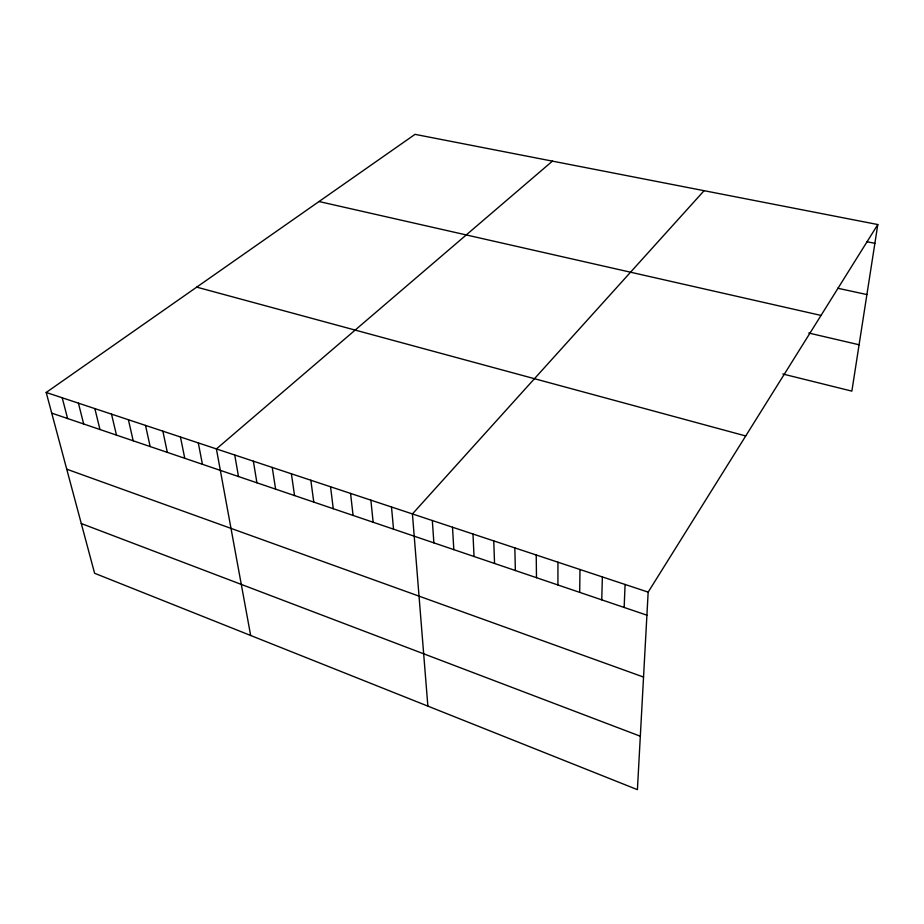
<?xml version="1.0" encoding="UTF-8"?>
<svg xmlns="http://www.w3.org/2000/svg" width="924" height="924" viewBox="0 0 924 924"><rect width="100%" height="100%" fill="white"/><g stroke="black" fill="none" stroke-linecap="round" stroke-linejoin="round"><path stroke-width="1.39" d="M557.923 584.973L557.946 562.208M579.671 592.353L579.995 569.519M601.743 599.849L602.367 576.934M624.15 607.461L625.086 584.476M877.8 224.544L648.163 592.122L637.41 789.65L94.606 573.273L46.2 392.469L415.026 134.35L877.8 224.544L851.87 391.129L782.836 374.001M704.1 190.69L412.427 513.94L427.87 706.121M552.425 161.134L216.401 448.925L250.67 635.493M866.654 241.672L874.878 243.324M837.721 288.23L866.897 294.571M319.034 201.536L821.02 315.419M808.766 333.033L859.089 344.767M196.72 287.133L745.714 435.966M46.2 392.469L648.163 592.122M51.732 413.144L646.904 615.176M66.736 469.184L643.543 677.061M81.289 523.538L640.32 736.22M62.208 397.782L67.602 418.526M78.425 403.164L83.668 423.989M94.86 408.604L99.965 429.51M111.515 414.137L116.47 435.112M128.401 419.739L133.195 440.794M145.518 425.41L150.15 446.546M162.867 431.173L167.336 452.39M180.457 437.006L184.765 458.304M198.302 442.919L202.425 464.298M234.742 455.012L238.496 476.541M253.361 461.18L256.918 482.79M272.233 467.44L275.606 489.131M291.395 473.793L294.548 495.564M310.822 480.237L313.779 502.09M330.549 486.786L333.275 508.72M350.566 493.416L353.072 515.43M370.871 500.161L373.146 522.245M391.499 506.999L393.532 529.163M432.328 520.535L433.876 542.862M452.506 527.234L453.811 549.63M472.984 534.026L474.035 556.502M493.762 540.91L494.548 563.467M514.841 547.909L515.361 570.524M536.232 555.001L536.486 577.696"/></g></svg>
